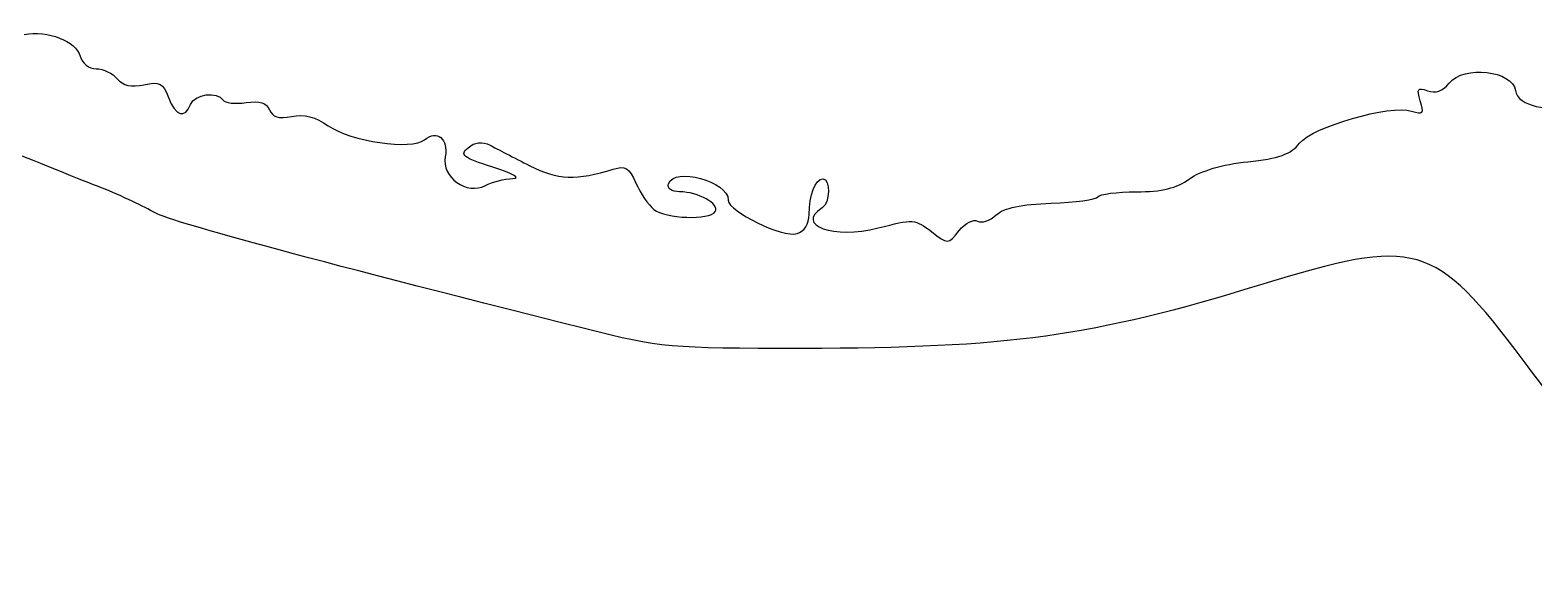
# Model space of a CAD drawing. Extents: x 129 to 1460, y 161 to 617.
# Drawn here: x 1363.3 to 1371.13, y 554.76 to 557.52 of the extents above; entities that cross this region are included whole.
import ezdxf

# ---------------------------------------------------------------- set-up
doc = ezdxf.new("R2010")
doc.units = 0
doc.layers.add('Layer_1', color=7, linetype='CONTINUOUS')

msp = doc.modelspace()

# ---------------------------------------------------------------- linework, layer by layer
at = {"layer": 'Layer_1', "color": 5}
for points in [[(1363.266299, 557.496976), (1363.389103, 557.520452), (1363.536869, 557.463377), (1363.557497, 557.384501)], [(1363.557497, 557.384501), (1363.567098, 557.347792), (1363.603613, 557.319243), (1363.640968, 557.319243)], [(1370.687756, 557.24524), (1370.763655, 557.338866), (1371.017743, 557.310239), (1371.032544, 557.206393)], [(1363.640968, 557.319243), (1363.677491, 557.319243), (1363.726805, 557.295829), (1363.750555, 557.267213)], [(1363.750555, 557.267213), (1363.780114, 557.231596), (1363.823872, 557.221802), (1363.889264, 557.236163)], [(1363.889264, 557.236163), (1363.970236, 557.253948), (1363.989823, 557.243912), (1364.017816, 557.170284)], [(1364.132067, 557.133957), (1364.152678, 557.187667), (1364.272575, 557.203543), (1364.3017, 557.156418)], [(1370.53698, 557.152565), (1370.516739, 557.21634), (1370.522672, 557.224623), (1370.574381, 557.20478)], [(1370.574381, 557.20478), (1370.615177, 557.189125), (1370.653293, 557.202725), (1370.687756, 557.24524)], [(1371.032544, 557.206393), (1371.044252, 557.124249), (1371.213039, 557.088615), (1371.319797, 557.145751)], [(1364.017816, 557.170284), (1364.054774, 557.073079), (1364.102843, 557.057795), (1364.132067, 557.133957)], [(1364.3017, 557.156418), (1364.311245, 557.140979), (1364.365022, 557.135093), (1364.42121, 557.14334)], [(1364.42121, 557.14334), (1364.492935, 557.153862), (1364.529413, 557.142554), (1364.54365, 557.105487)], [(1364.54365, 557.105487), (1364.5581, 557.067832), (1364.591128, 557.058078), (1364.658539, 557.07156)], [(1369.908547, 556.932151), (1369.976134, 557.018074), (1370.381159, 557.133858), (1370.491563, 557.098817)], [(1370.491563, 557.098817), (1370.551522, 557.079787), (1370.557743, 557.087149), (1370.53698, 557.152565)], [(1364.658539, 557.07156), (1364.72279, 557.08441), (1364.783969, 557.068775), (1364.849201, 557.022824)], [(1364.849201, 557.022824), (1364.965317, 556.941034), (1365.284511, 556.894722), (1365.351119, 556.950001)], [(1363.648248, 556.70773), (1363.54634, 556.747199), (1363.273463, 556.857394), (1363.041855, 556.952605)], [(1365.351119, 556.950001), (1365.416592, 557.004338), (1365.476464, 556.954863), (1365.458563, 556.861223)], [(1365.57771, 556.908654), (1365.613651, 556.938482), (1365.650316, 556.942485), (1365.692183, 556.921151)], [(1365.706681, 556.807712), (1365.549599, 556.856998), (1365.532033, 556.870745), (1365.57771, 556.908654)], [(1365.692183, 556.921151), (1365.72606, 556.903888), (1365.819221, 556.855998), (1365.899207, 556.814728)], [(1369.637824, 556.835528), (1369.800168, 556.852354), (1369.86358, 556.874987), (1369.908547, 556.932151)], [(1365.458563, 556.861223), (1365.438351, 556.755492), (1365.57151, 556.660379), (1365.667684, 556.711849)], [(1365.810517, 556.748596), (1365.855369, 556.749775), (1365.811191, 556.774908), (1365.706681, 556.807712)], [(1365.899207, 556.814728), (1366.041783, 556.741167), (1366.146265, 556.736964), (1366.33395, 556.797239)], [(1366.33395, 556.797239), (1366.395001, 556.816846), (1366.416655, 556.803528), (1366.451448, 556.724952)], [(1366.621282, 556.721272), (1366.651257, 556.811029), (1366.932875, 556.733843), (1366.932875, 556.63587)], [(1369.334542, 556.746356), (1369.390522, 556.787568), (1369.507806, 556.822053), (1369.637824, 556.835528)], [(1363.9346, 556.576317), (1363.879014, 556.609124), (1363.750156, 556.668259), (1363.648248, 556.70773)], [(1365.667684, 556.711849), (1365.703335, 556.730928), (1365.76761, 556.747464), (1365.810517, 556.748596)], [(1366.451448, 556.724952), (1366.474908, 556.671974), (1366.517027, 556.610161), (1366.545046, 556.58759)], [(1366.679618, 556.679161), (1366.636657, 556.679161), (1366.612937, 556.696284), (1366.621282, 556.721272)], [(1367.353981, 556.560766), (1367.353981, 556.661861), (1367.386334, 556.746538), (1367.424961, 556.746538)], [(1367.424961, 556.746538), (1367.466129, 556.746538), (1367.46314, 556.620762), (1367.421357, 556.59494)], [(1369.058601, 556.679157), (1369.190135, 556.679157), (1369.269524, 556.698489), (1369.334542, 556.746356)], [(1366.864452, 556.576405), (1366.889156, 556.616376), (1366.776221, 556.679161), (1366.679618, 556.679161)], [(1366.932875, 556.63587), (1366.932875, 556.57664), (1367.217245, 556.438171), (1367.290884, 556.461543)], [(1368.614884, 556.61988), (1368.739498, 556.623575), (1368.848762, 556.638422), (1368.857696, 556.652875)], [(1368.857696, 556.652875), (1368.866635, 556.66733), (1368.957037, 556.679157), (1369.058601, 556.679157)], [(1366.191729, 555.965577), (1364.664776, 556.350631), (1364.022561, 556.524403), (1363.9346, 556.576317)], [(1366.545046, 556.58759), (1366.605596, 556.538811), (1366.836227, 556.530736), (1366.864452, 556.576405)], [(1367.421357, 556.59494), (1367.277122, 556.505798), (1367.485349, 556.43156), (1367.712925, 556.490987)], [(1367.290884, 556.461543), (1367.328981, 556.473635), (1367.353981, 556.512948), (1367.353981, 556.560766)], [(1368.231062, 556.526827), (1368.251276, 556.514334), (1368.294927, 556.528646), (1368.328066, 556.558639)], [(1368.328066, 556.558639), (1368.368985, 556.595671), (1368.461011, 556.61532), (1368.614884, 556.61988)], [(1367.712925, 556.490987), (1367.894177, 556.538318), (1367.90812, 556.537401), (1367.990355, 556.472713)], [(1367.990355, 556.472713), (1368.076943, 556.404604), (1368.076943, 556.404604), (1368.135626, 556.47707)], [(1368.135626, 556.47707), (1368.167902, 556.51693), (1368.210848, 556.539321), (1368.231062, 556.526827)], [(1371.073103, 555.803273), (1370.607172, 556.420606), (1370.521261, 556.445193), (1369.704571, 556.19493)], [(1369.704571, 556.19493), (1368.822969, 555.924776), (1368.397544, 555.86582), (1367.320294, 555.864513)], [(1367.320294, 555.864513), (1366.624157, 555.863614), (1366.58027, 555.867601), (1366.191729, 555.965577)], [(1371.700038, 554.758929), (1371.418615, 555.323821), (1371.355052, 555.429704), (1371.073103, 555.803273)]]:
    msp.add_open_spline(points, degree=3, dxfattribs=at)

doc.saveas('drawing.dxf')
